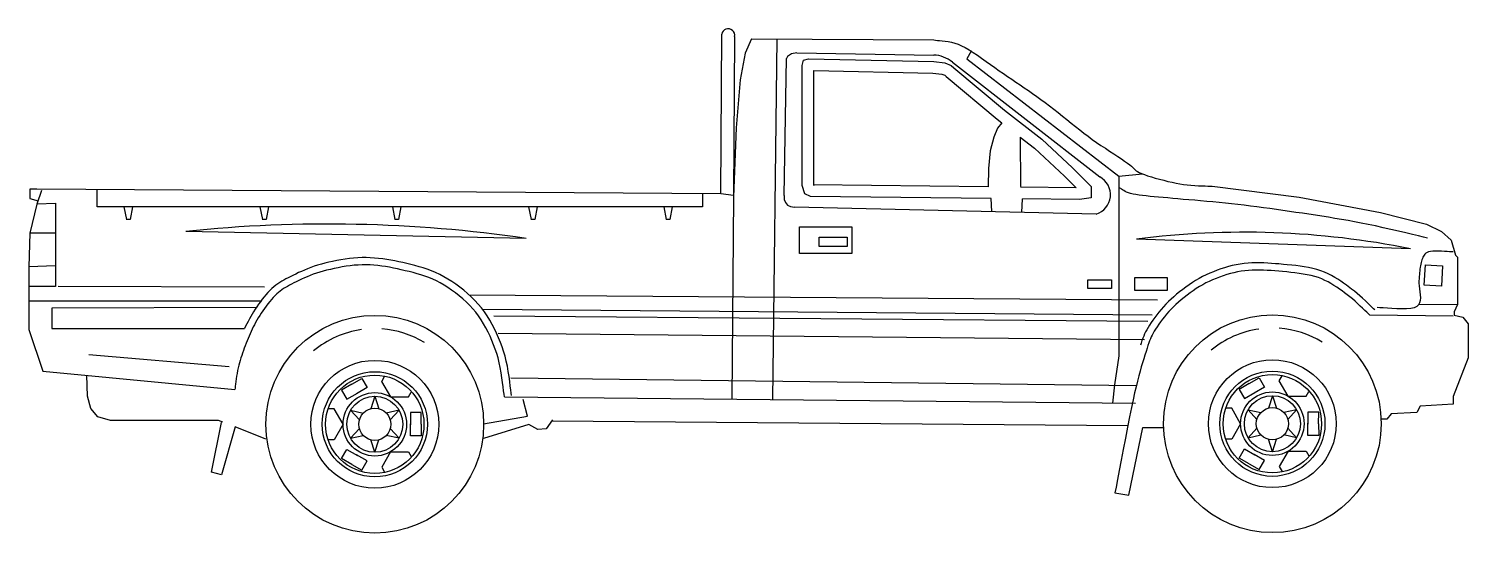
# Model space of a CAD drawing. Header units: millimetres. Extents: x -3266.86 to -3261.99, y 1846.48 to 1848.19.
import ezdxf

# ---------------------------------------------------------------- set-up
doc = ezdxf.new("R2010")
doc.units = ezdxf.units.MM
doc.header["$LTSCALE"] = 10
doc.layers.add('Veículos', color=2, linetype='Continuous')

msp = doc.modelspace()

# ---------------------------------------------------------------- linework, layer by layer
at = {"layer": 'Veículos'}
for p, q in [((-3264.5215, 1847.6275), (-3264.5182, 1848.1677)), ((-3264.4173, 1848.152), (-3263.801, 1848.1481)), ((-3264.3321, 1848.1515), (-3264.3462, 1846.9321)), ((-3264.3074, 1847.622), (-3264.2995, 1848.0853)), ((-3264.2642, 1848.1049), (-3263.801, 1848.097)), ((-3263.7382, 1848.0735), (-3263.2396, 1847.6848)), ((-3263.5085, 1847.8196), (-3263.5075, 1847.652)), ((-3263.3191, 1847.6475), (-3263.5075, 1847.6497)), ((-3264.5215, 1847.6275), (-3266.8359, 1847.6431)), ((-3263.6075, 1847.6118), (-3263.6059, 1847.5674)), ((-3263.5025, 1847.565), (-3263.5009, 1847.6105)), ((-3263.2514, 1847.5592), (-3264.2721, 1847.5828)), ((-3266.5206, 1847.5406), (-3266.5332, 1847.5406)), ((-3265.1807, 1847.4771), (-3266.3321, 1847.5007)), ((-3266.0603, 1847.5406), (-3266.073, 1847.5406)), ((-3265.612, 1847.5406), (-3265.6247, 1847.5406)), ((-3265.1513, 1847.5406), (-3265.1639, 1847.5406)), ((-3264.6939, 1847.5406), (-3264.7065, 1847.5406)), ((-3266.7732, 1847.4943), (-3266.8594, 1847.4943)), ((-3262.1882, 1847.442), (-3263.1155, 1847.4746)), ((-3266.7732, 1847.3847), (-3266.8633, 1847.3808)), ((-3266.0655, 1847.3119), (-3266.7638, 1847.3143)), ((-3266.0772, 1847.2647), (-3266.8633, 1847.2647)), ((-3263.0442, 1847.2681), (-3265.3729, 1847.2855)), ((-3263.0623, 1847.2174), (-3265.3271, 1847.2366)), ((-3263.0768, 1847.1957), (-3265.29, 1847.2138)), ((-3262.0433, 1847.2138), (-3262.3259, 1847.2174)), ((-3262.0288, 1847.2536), (-3262.1606, 1847.2518)), ((-3263.0876, 1847.1341), (-3265.2755, 1847.1558)), ((-3266.1858, 1847.0429), (-3266.66, 1847.0831)), ((-3263.1166, 1846.9783), (-3265.232, 1847.0037)), ((-3265.6924, 1846.9429), (-3265.706, 1846.9009)), ((-3265.6924, 1846.9429), (-3265.6789, 1846.9009)), ((-3265.2538, 1846.9415), (-3263.1179, 1846.9193)), ((-3262.6553, 1846.9449), (-3262.6688, 1846.9029)), ((-3262.6553, 1846.9449), (-3262.6417, 1846.9029)), ((-3265.7744, 1846.8955), (-3265.7448, 1846.8628)), ((-3265.7744, 1846.8955), (-3265.7313, 1846.8863)), ((-3265.6104, 1846.8955), (-3265.6536, 1846.8863)), ((-3265.6104, 1846.8955), (-3265.64, 1846.8628)), ((-3262.7373, 1846.8975), (-3262.7077, 1846.8648)), ((-3262.7373, 1846.8975), (-3262.6941, 1846.8883)), ((-3262.5732, 1846.8976), (-3262.6164, 1846.8883)), ((-3262.5732, 1846.8976), (-3262.6029, 1846.8648)), ((-3266.0607, 1846.7976), (-3266.1654, 1846.8391)), ((-3265.7744, 1846.8008), (-3265.7448, 1846.8336)), ((-3265.6104, 1846.8008), (-3265.64, 1846.8336)), ((-3265.0925, 1846.8604), (-3263.1454, 1846.8447)), ((-3262.7373, 1846.8028), (-3262.7077, 1846.8356)), ((-3262.5732, 1846.8028), (-3262.6029, 1846.8356)), ((-3265.7744, 1846.8008), (-3265.7313, 1846.8101)), ((-3265.6924, 1846.7535), (-3265.706, 1846.7955)), ((-3265.6924, 1846.7535), (-3265.6789, 1846.7955)), ((-3265.6104, 1846.8008), (-3265.6536, 1846.8101)), ((-3262.7373, 1846.8028), (-3262.6941, 1846.8121)), ((-3262.6553, 1846.7555), (-3262.6688, 1846.7975)), ((-3262.6553, 1846.7555), (-3262.6417, 1846.7975)), ((-3262.5732, 1846.8028), (-3262.6164, 1846.8121))]:
    msp.add_line(p, q, dxfattribs=at)
at = {"layer": 'Veículos', "flags": 128}
for points in [[(-3264.475, 1848.1598), (-3264.4789, 1847.622), (-3264.5215, 1847.6275)], [(-3264.4173, 1848.152), (-3264.4389, 1848.1037), (-3264.4558, 1848.0138), (-3264.4698, 1847.8508), (-3264.4782, 1847.6176), (-3264.4838, 1846.9335)], [(-3263.801, 1848.1481), (-3263.7956, 1848.1472), (-3263.7889, 1848.1466), (-3263.7811, 1848.146), (-3263.7723, 1848.1452), (-3263.7627, 1848.1441), (-3263.7523, 1848.1426), (-3263.7414, 1848.1404), (-3263.7301, 1848.1375), (-3263.7185, 1848.1335), (-3263.7067, 1848.1284), (-3263.6945, 1848.1221), (-3263.6815, 1848.1144), (-3263.6678, 1848.1058), (-3263.6536, 1848.0963), (-3263.639, 1848.0862), (-3263.6242, 1848.0758), (-3263.6093, 1848.0651), (-3263.5944, 1848.0545), (-3263.5798, 1848.0441), (-3263.5654, 1848.0342), (-3263.5513, 1848.0246), (-3263.5372, 1848.0151), (-3263.5231, 1848.0056), (-3263.5091, 1847.996), (-3263.495, 1847.9864), (-3263.4809, 1847.9767), (-3263.4668, 1847.9668), (-3263.4526, 1847.9568), (-3263.4384, 1847.9465), (-3263.4241, 1847.9361), (-3263.4097, 1847.9252), (-3263.3951, 1847.9139), (-3263.3804, 1847.9023), (-3263.3657, 1847.8905), (-3263.351, 1847.8787), (-3263.3363, 1847.8668), (-3263.3217, 1847.8551), (-3263.3072, 1847.8437), (-3263.2929, 1847.8327), (-3263.2788, 1847.8222), (-3263.2646, 1847.812), (-3263.25, 1847.8018), (-3263.2352, 1847.7917), (-3263.2204, 1847.7818), (-3263.206, 1847.7722), (-3263.192, 1847.763), (-3263.1787, 1847.7542), (-3263.1663, 1847.7461), (-3263.1551, 1847.7386), (-3263.1454, 1847.7319), (-3263.1375, 1847.7262), (-3263.1317, 1847.7213), (-3263.1275, 1847.7173), (-3263.1243, 1847.7138), (-3263.1215, 1847.7108), (-3263.1189, 1847.7081), (-3263.1157, 1847.7055), (-3263.1116, 1847.7028), (-3263.1059, 1847.6999), (-3263.0982, 1847.6966), (-3263.0885, 1847.6929), (-3263.0773, 1847.6891), (-3263.0648, 1847.6851), (-3263.0514, 1847.6812), (-3263.0374, 1847.6772), (-3263.0231, 1847.6734), (-3263.0087, 1847.6699), (-3262.9947, 1847.6666), (-3262.9812, 1847.6637), (-3262.9687, 1847.6613), (-3262.9564, 1847.6593), (-3262.9437, 1847.6578), (-3262.9308, 1847.6566), (-3262.918, 1847.6558), (-3262.9056, 1847.6551), (-3262.8939, 1847.6547), (-3262.883, 1847.6543), (-3262.8734, 1847.6541), (-3262.8652, 1847.6538), (-3262.8588, 1847.6534)], [(-3264.2642, 1848.1049), (-3264.2827, 1848.1016), (-3264.2959, 1848.0924), (-3264.2995, 1848.0853)], [(-3263.6071, 1847.6118), (-3264.2178, 1847.6191), (-3264.2376, 1847.6279), (-3264.2463, 1847.6564), (-3264.2463, 1848.0621), (-3264.2419, 1848.0797), (-3264.2244, 1848.084), (-3263.8012, 1848.0753), (-3263.7639, 1848.0709), (-3263.742, 1848.0621), (-3263.7332, 1848.0533)], [(-3263.6723, 1848.1086), (-3263.6749, 1848.1103), (-3263.6887, 1848.084), (-3263.1745, 1847.6878), (-3263.0942, 1847.6951)], [(-3263.6169, 1847.6511), (-3264.2093, 1847.6582), (-3264.2054, 1847.6565), (-3264.2072, 1847.6623), (-3264.2072, 1848.0445)], [(-3264.2072, 1848.0445), (-3263.8039, 1848.0362), (-3263.7736, 1848.0326), (-3263.7639, 1848.0287), (-3263.7595, 1848.0243)], [(-3263.7332, 1848.0533), (-3263.5621, 1847.9108), (-3263.4349, 1847.8121), (-3263.3319, 1847.7156), (-3263.2683, 1847.652), (-3263.2683, 1847.6147), (-3263.3077, 1847.6082), (-3263.5011, 1847.6105)], [(-3263.7595, 1848.0243), (-3263.5868, 1847.8804), (-3263.5706, 1847.8678)], [(-3263.5706, 1847.8678), (-3263.5855, 1847.8495), (-3263.5981, 1847.8197), (-3263.6106, 1847.7727), (-3263.6153, 1847.7132), (-3263.6169, 1847.6511)], [(-3263.5085, 1847.8196), (-3263.4604, 1847.7823), (-3263.3589, 1847.6873), (-3263.3191, 1847.6475)], [(-3263.1745, 1847.6878), (-3263.1746, 1847.0798), (-3263.1891, 1846.9819), (-3263.1962, 1846.9201)], [(-3262.1303, 1847.4782), (-3262.1436, 1847.4813), (-3262.1609, 1847.4853), (-3262.1812, 1847.4901), (-3262.2041, 1847.4955), (-3262.2287, 1847.5013), (-3262.2545, 1847.5072), (-3262.2807, 1847.5132), (-3262.3066, 1847.5189), (-3262.3315, 1847.5242), (-3262.3548, 1847.5289), (-3262.3771, 1847.5332), (-3262.3993, 1847.5372), (-3262.4215, 1847.5411), (-3262.4437, 1847.5448), (-3262.4658, 1847.5484), (-3262.4879, 1847.5519), (-3262.5099, 1847.5553), (-3262.5319, 1847.5586), (-3262.5539, 1847.5619), (-3262.5758, 1847.5651), (-3262.5978, 1847.5684), (-3262.6198, 1847.5716), (-3262.6418, 1847.5747), (-3262.6639, 1847.5778), (-3262.6858, 1847.5808), (-3262.7077, 1847.5837), (-3262.7294, 1847.5865), (-3262.7509, 1847.5891), (-3262.7722, 1847.5917), (-3262.7931, 1847.5941), (-3262.8141, 1847.5964), (-3262.8352, 1847.5985), (-3262.8563, 1847.6005), (-3262.8773, 1847.6023), (-3262.898, 1847.6041), (-3262.9182, 1847.6058), (-3262.938, 1847.6074), (-3262.957, 1847.609), (-3262.9752, 1847.6106), (-3262.9924, 1847.6122), (-3263.0088, 1847.6138), (-3263.0247, 1847.6152), (-3263.0401, 1847.6166), (-3263.0548, 1847.6179), (-3263.0689, 1847.6192), (-3263.0822, 1847.6206), (-3263.0946, 1847.622), (-3263.1062, 1847.6234), (-3263.1168, 1847.625), (-3263.1264, 1847.6267), (-3263.1348, 1847.6287), (-3263.1421, 1847.631), (-3263.1484, 1847.6334), (-3263.1537, 1847.6359), (-3263.1583, 1847.6385), (-3263.1622, 1847.641), (-3263.1656, 1847.6433), (-3263.1685, 1847.6454), (-3263.1711, 1847.6471), (-3263.1735, 1847.6485)], [(-3262.8588, 1847.6534), (-3262.5649, 1847.6159), (-3262.2896, 1847.5651), (-3262.1339, 1847.5253), (-3262.0832, 1847.4999), (-3262.0506, 1847.471), (-3262.0361, 1847.4202), (-3262.0288, 1847.413), (-3262.0288, 1847.2536), (-3262.0397, 1847.2283), (-3262.0397, 1847.2174), (-3262.0107, 1847.2102), (-3261.9926, 1847.1884), (-3261.9926, 1847.0725), (-3262.0433, 1846.9421), (-3262.0433, 1846.9167), (-3262.1556, 1846.9095), (-3262.1665, 1846.8878), (-3262.2534, 1846.8841), (-3262.2679, 1846.866), (-3262.286, 1846.866)], [(-3266.8202, 1847.6392), (-3266.8359, 1847.5922), (-3266.8594, 1847.4943), (-3266.8633, 1847.3808), (-3266.8633, 1847.3142), (-3266.8633, 1847.1693), (-3266.8163, 1847.0283), (-3266.1662, 1846.9657)], [(-3266.8355, 1847.5934), (-3266.7732, 1847.5961), (-3266.7732, 1847.3142), (-3266.8633, 1847.3142)], [(-3266.8359, 1847.6431), (-3266.8594, 1847.6431), (-3266.8594, 1847.6118), (-3266.832, 1847.604)], [(-3264.5833, 1847.6279), (-3264.5833, 1847.584), (-3266.6316, 1847.584), (-3266.6316, 1847.6417)], [(-3264.3074, 1847.622), (-3264.3069, 1847.6082), (-3264.3028, 1847.5986), (-3264.2959, 1847.5898), (-3264.2855, 1847.5851), (-3264.2721, 1847.5828)], [(-3266.5413, 1847.584), (-3266.5332, 1847.5406), (-3266.5333, 1847.5413)], [(-3266.5125, 1847.584), (-3266.5206, 1847.5406), (-3266.5205, 1847.5413)], [(-3266.0811, 1847.584), (-3266.073, 1847.5406), (-3266.0731, 1847.5413)], [(-3266.0522, 1847.584), (-3266.0603, 1847.5406), (-3266.0602, 1847.5413)], [(-3265.6328, 1847.584), (-3265.6247, 1847.5406), (-3265.6248, 1847.5413)], [(-3265.6039, 1847.584), (-3265.612, 1847.5406), (-3265.6119, 1847.5413)], [(-3265.172, 1847.584), (-3265.1639, 1847.5406), (-3265.164, 1847.5413)], [(-3265.1432, 1847.584), (-3265.1513, 1847.5406), (-3265.1511, 1847.5413)], [(-3264.7146, 1847.584), (-3264.7065, 1847.5406), (-3264.7066, 1847.5413)], [(-3264.6858, 1847.584), (-3264.6939, 1847.5406), (-3264.6938, 1847.5413)], [(-3264.0785, 1847.516), (-3264.0785, 1847.4257), (-3264.2552, 1847.4257), (-3264.2552, 1847.516), (-3264.0785, 1847.516)], [(-3264.0942, 1847.4807), (-3264.0942, 1847.4493), (-3264.1884, 1847.4493), (-3264.1884, 1847.4807), (-3264.0942, 1847.4807)], [(-3265.2296, 1846.9452), (-3265.2309, 1846.9536), (-3265.2324, 1846.9646), (-3265.2339, 1846.9769), (-3265.2359, 1846.9931), (-3265.2382, 1847.0096), (-3265.2407, 1847.0265), (-3265.2439, 1847.0445), (-3265.2474, 1847.062), (-3265.2516, 1847.0791), (-3265.2565, 1847.0954), (-3265.2618, 1847.1104), (-3265.2674, 1847.1254), (-3265.2736, 1847.1408), (-3265.2802, 1847.156), (-3265.2873, 1847.1711), (-3265.295, 1847.1862), (-3265.3031, 1847.2006), (-3265.3119, 1847.2151), (-3265.3214, 1847.229), (-3265.3315, 1847.2423), (-3265.3422, 1847.255), (-3265.3538, 1847.2674), (-3265.3659, 1847.2793), (-3265.3785, 1847.2906), (-3265.3915, 1847.3015), (-3265.4047, 1847.3117), (-3265.4183, 1847.3217), (-3265.4318, 1847.3308), (-3265.4454, 1847.3394), (-3265.4589, 1847.3474), (-3265.4727, 1847.3548), (-3265.4866, 1847.3614), (-3265.5006, 1847.3672), (-3265.5149, 1847.3724), (-3265.5289, 1847.377), (-3265.5429, 1847.3811), (-3265.5572, 1847.385), (-3265.57, 1847.3883), (-3265.5841, 1847.3916), (-3265.598, 1847.3949), (-3265.6111, 1847.3978), (-3265.6244, 1847.4006), (-3265.6383, 1847.4032), (-3265.6522, 1847.4056), (-3265.6658, 1847.4075), (-3265.6796, 1847.4092), (-3265.6936, 1847.4105), (-3265.7076, 1847.4114), (-3265.7214, 1847.4119), (-3265.7356, 1847.4119), (-3265.7499, 1847.4113), (-3265.7644, 1847.4103), (-3265.7786, 1847.4087), (-3265.7933, 1847.4067), (-3265.8075, 1847.4044), (-3265.8213, 1847.4019), (-3265.8354, 1847.399), (-3265.8485, 1847.3961), (-3265.8613, 1847.393), (-3265.8733, 1847.3899), (-3265.8858, 1847.3864), (-3265.8976, 1847.3826), (-3265.9089, 1847.3786), (-3265.92, 1847.3744), (-3265.9309, 1847.3699), (-3265.941, 1847.3655), (-3265.9506, 1847.3611), (-3265.9601, 1847.3565), (-3265.9681, 1847.3526), (-3265.9784, 1847.3474), (-3265.9854, 1847.3438), (-3265.9933, 1847.3397), (-3266.0001, 1847.336), (-3266.0073, 1847.3318), (-3266.014, 1847.3277), (-3266.0209, 1847.3231), (-3266.0273, 1847.3184), (-3266.0342, 1847.3129), (-3266.0405, 1847.3074), (-3266.0473, 1847.3009), (-3266.0539, 1847.2942), (-3266.0607, 1847.2866), (-3266.0671, 1847.2789), (-3266.0734, 1847.2709), (-3266.0797, 1847.2625), (-3266.0858, 1847.254), (-3266.0917, 1847.2456), (-3266.0972, 1847.2372), (-3266.1024, 1847.2291), (-3266.1076, 1847.2207), (-3266.1124, 1847.2127), (-3266.117, 1847.2047), (-3266.1214, 1847.1963), (-3266.1255, 1847.1883), (-3266.1295, 1847.18), (-3266.133, 1847.1723)], [(-3262.0433, 1847.4311), (-3262.0485, 1847.4313), (-3262.0556, 1847.4317), (-3262.064, 1847.4323), (-3262.0734, 1847.4329), (-3262.0834, 1847.4334), (-3262.0935, 1847.4337), (-3262.1033, 1847.4338), (-3262.1123, 1847.4334), (-3262.1203, 1847.4326), (-3262.1266, 1847.4311), (-3262.1316, 1847.4291), (-3262.1357, 1847.4266), (-3262.1391, 1847.4237), (-3262.1418, 1847.4205), (-3262.1441, 1847.4169), (-3262.1459, 1847.413), (-3262.1475, 1847.4088), (-3262.149, 1847.4043), (-3262.1504, 1847.3997), (-3262.152, 1847.3949), (-3262.1534, 1847.3899), (-3262.1546, 1847.3846), (-3262.1555, 1847.3791), (-3262.1562, 1847.3733), (-3262.1567, 1847.3673), (-3262.1572, 1847.361), (-3262.1576, 1847.3544), (-3262.1581, 1847.3477), (-3262.1586, 1847.3406), (-3262.1592, 1847.3333), (-3262.1594, 1847.3253), (-3262.1587, 1847.3162), (-3262.1574, 1847.3065), (-3262.156, 1847.2964), (-3262.1549, 1847.2862), (-3262.1545, 1847.2764), (-3262.155, 1847.2671), (-3262.1569, 1847.2588), (-3262.1606, 1847.2518), (-3262.1665, 1847.2464), (-3262.1754, 1847.2426), (-3262.1873, 1847.2403), (-3262.2016, 1847.2391), (-3262.2174, 1847.2388), (-3262.2339, 1847.2391), (-3262.2505, 1847.2399), (-3262.2662, 1847.241), (-3262.2802, 1847.2419), (-3262.292, 1847.2426), (-3262.3005, 1847.2428)], [(-3265.2538, 1846.9415), (-3265.2552, 1846.9502), (-3265.2566, 1846.9615), (-3265.2583, 1846.9749), (-3265.2602, 1846.9898), (-3265.2624, 1847.0059), (-3265.2649, 1847.0228), (-3265.2679, 1847.0398), (-3265.2713, 1847.0566), (-3265.2752, 1847.0728), (-3265.2798, 1847.0878), (-3265.2848, 1847.1022), (-3265.2903, 1847.1167), (-3265.2962, 1847.1313), (-3265.3025, 1847.1459), (-3265.3093, 1847.1603), (-3265.3165, 1847.1745), (-3265.3243, 1847.1884), (-3265.3325, 1847.2018), (-3265.3413, 1847.2147), (-3265.3506, 1847.227), (-3265.3605, 1847.2388), (-3265.3713, 1847.2502), (-3265.3826, 1847.2614), (-3265.3946, 1847.2721), (-3265.4069, 1847.2824), (-3265.4195, 1847.2923), (-3265.4324, 1847.3016), (-3265.4453, 1847.3104), (-3265.4581, 1847.3185), (-3265.4709, 1847.3261), (-3265.4836, 1847.3329), (-3265.4966, 1847.339), (-3265.5097, 1847.3444), (-3265.5229, 1847.3493), (-3265.5362, 1847.3536), (-3265.5496, 1847.3576), (-3265.563, 1847.3612), (-3265.5764, 1847.3646), (-3265.5897, 1847.3678), (-3265.603, 1847.3709), (-3265.6162, 1847.3739), (-3265.6294, 1847.3766), (-3265.6426, 1847.3791), (-3265.6559, 1847.3814), (-3265.6691, 1847.3833), (-3265.6823, 1847.3849), (-3265.6955, 1847.3861), (-3265.7087, 1847.387), (-3265.7219, 1847.3874), (-3265.7351, 1847.3874), (-3265.7485, 1847.3869), (-3265.7621, 1847.3859), (-3265.7758, 1847.3844), (-3265.7896, 1847.3825), (-3265.8033, 1847.3803), (-3265.8168, 1847.3778), (-3265.8301, 1847.3751), (-3265.8429, 1847.3722), (-3265.8554, 1847.3692), (-3265.8673, 1847.3662), (-3265.8787, 1847.3629), (-3265.8898, 1847.3594), (-3265.9005, 1847.3556), (-3265.911, 1847.3516), (-3265.9211, 1847.3475), (-3265.9308, 1847.3432), (-3265.9403, 1847.3389), (-3265.9493, 1847.3345), (-3265.958, 1847.3303), (-3265.9664, 1847.3261), (-3265.9742, 1847.3221), (-3265.9815, 1847.3183), (-3265.9883, 1847.3145), (-3265.9947, 1847.3108), (-3266.0009, 1847.307), (-3266.0068, 1847.3031), (-3266.0126, 1847.2988), (-3266.0183, 1847.2942), (-3266.0241, 1847.2892), (-3266.0301, 1847.2836), (-3266.0361, 1847.2774), (-3266.0421, 1847.2707), (-3266.0482, 1847.2635), (-3266.0541, 1847.2559), (-3266.06, 1847.2481), (-3266.0657, 1847.2401), (-3266.0713, 1847.232), (-3266.0767, 1847.2239), (-3266.0818, 1847.2159), (-3266.0867, 1847.2081), (-3266.0913, 1847.2004), (-3266.0956, 1847.1928), (-3266.0997, 1847.1851), (-3266.1036, 1847.1774), (-3266.1073, 1847.1696), (-3266.1109, 1847.1618), (-3266.1144, 1847.154), (-3266.1178, 1847.1462), (-3266.1211, 1847.1382), (-3266.1244, 1847.1302), (-3266.1277, 1847.1222), (-3266.1309, 1847.114), (-3266.1341, 1847.1058), (-3266.1371, 1847.0975), (-3266.1401, 1847.0892), (-3266.1429, 1847.0809), (-3266.1456, 1847.0725), (-3266.1482, 1847.0642), (-3266.1506, 1847.0559), (-3266.1527, 1847.0477), (-3266.1548, 1847.0391), (-3266.1566, 1847.0299), (-3266.1583, 1847.0204), (-3266.1599, 1847.0109), (-3266.1613, 1847.0015), (-3266.1625, 1846.9925), (-3266.1637, 1846.9842), (-3266.1646, 1846.9768), (-3266.1655, 1846.9705), (-3266.1662, 1846.9657)], [(-3262.3259, 1847.2174), (-3262.3303, 1847.2215), (-3262.3359, 1847.2269), (-3262.3424, 1847.2333), (-3262.3498, 1847.2405), (-3262.3578, 1847.2482), (-3262.3663, 1847.2562), (-3262.3751, 1847.2642), (-3262.3841, 1847.2721), (-3262.3931, 1847.2795), (-3262.4019, 1847.2862), (-3262.4107, 1847.2926), (-3262.4195, 1847.2991), (-3262.4285, 1847.3056), (-3262.4377, 1847.3119), (-3262.4472, 1847.3181), (-3262.457, 1847.3241), (-3262.467, 1847.3298), (-3262.4775, 1847.3351), (-3262.4884, 1847.3399), (-3262.4997, 1847.3442), (-3262.5117, 1847.3479), (-3262.5243, 1847.3512), (-3262.5375, 1847.354), (-3262.5511, 1847.3565), (-3262.5649, 1847.3587), (-3262.5789, 1847.3605), (-3262.5929, 1847.3621), (-3262.6068, 1847.3635), (-3262.6205, 1847.3648), (-3262.6338, 1847.3659), (-3262.6468, 1847.367), (-3262.6597, 1847.3679), (-3262.6726, 1847.3688), (-3262.6853, 1847.3694), (-3262.6981, 1847.3698), (-3262.7107, 1847.3698), (-3262.7233, 1847.3695), (-3262.7358, 1847.3688), (-3262.7482, 1847.3676), (-3262.7605, 1847.3659), (-3262.7729, 1847.3637), (-3262.7852, 1847.361), (-3262.7975, 1847.3579), (-3262.8097, 1847.3544), (-3262.8219, 1847.3505), (-3262.8339, 1847.3463), (-3262.8458, 1847.3417), (-3262.8574, 1847.3368), (-3262.8689, 1847.3316), (-3262.8801, 1847.3261), (-3262.8911, 1847.3202), (-3262.902, 1847.3138), (-3262.9129, 1847.3071), (-3262.9235, 1847.3), (-3262.934, 1847.2926), (-3262.9441, 1847.2849), (-3262.954, 1847.2772), (-3262.9636, 1847.2693), (-3262.9728, 1847.2615), (-3262.9815, 1847.2536), (-3262.9899, 1847.2457), (-3262.9979, 1847.2375), (-3263.0057, 1847.2292), (-3263.0131, 1847.2207), (-3263.0202, 1847.2122), (-3263.027, 1847.2036), (-3263.0334, 1847.1951), (-3263.0394, 1847.1867), (-3263.045, 1847.1784), (-3263.0503, 1847.1703), (-3263.055, 1847.1628), (-3263.059, 1847.156), (-3263.0624, 1847.1497), (-3263.0655, 1847.1435), (-3263.0682, 1847.1373), (-3263.0708, 1847.1306), (-3263.0735, 1847.1232), (-3263.0763, 1847.1149), (-3263.0794, 1847.1053), (-3263.0829, 1847.0942), (-3263.0867, 1847.0821), (-3263.0906, 1847.0696), (-3263.0946, 1847.0565), (-3263.0987, 1847.0426), (-3263.1028, 1847.0277), (-3263.1072, 1847.0116), (-3263.1117, 1846.9941), (-3263.1164, 1846.975), (-3263.1213, 1846.9541), (-3263.1264, 1846.9312), (-3263.1321, 1846.9045), (-3263.1385, 1846.8729), (-3263.1455, 1846.838), (-3263.1527, 1846.801), (-3263.1599, 1846.7635), (-3263.1669, 1846.7268), (-3263.1735, 1846.6923), (-3263.1793, 1846.6614), (-3263.1842, 1846.6355), (-3263.188, 1846.6161)], [(-3262.3091, 1847.2352), (-3262.3128, 1847.2387), (-3262.3198, 1847.2455), (-3262.3269, 1847.2524), (-3262.3323, 1847.2577), (-3262.3405, 1847.2655), (-3262.3501, 1847.2745), (-3262.3589, 1847.2825), (-3262.3683, 1847.2907), (-3262.3779, 1847.2987), (-3262.387, 1847.3056), (-3262.3988, 1847.3143), (-3262.4048, 1847.3187), (-3262.4145, 1847.3256), (-3262.4241, 1847.3323), (-3262.434, 1847.3388), (-3262.4445, 1847.3452), (-3262.4556, 1847.3514), (-3262.467, 1847.3572), (-3262.4791, 1847.3625), (-3262.4918, 1847.3673), (-3262.505, 1847.3715), (-3262.5186, 1847.375), (-3262.5327, 1847.3781), (-3262.5473, 1847.3807), (-3262.5612, 1847.3829), (-3262.5761, 1847.3848), (-3262.5899, 1847.3864), (-3262.6051, 1847.388), (-3262.6177, 1847.3891), (-3262.6335, 1847.3905), (-3262.6443, 1847.3913), (-3262.6581, 1847.3924), (-3262.6711, 1847.3932), (-3262.6844, 1847.3939), (-3262.6976, 1847.3942), (-3262.7108, 1847.3943), (-3262.7244, 1847.394), (-3262.7376, 1847.3932), (-3262.7509, 1847.392), (-3262.7644, 1847.3901), (-3262.7777, 1847.3877), (-3262.791, 1847.3848), (-3262.8037, 1847.3816), (-3262.8168, 1847.3778), (-3262.8297, 1847.3737), (-3262.8425, 1847.3692), (-3262.855, 1847.3643), (-3262.8671, 1847.3593), (-3262.8794, 1847.3537), (-3262.8912, 1847.3479), (-3262.903, 1847.3416), (-3262.9149, 1847.3347), (-3262.926, 1847.3277), (-3262.9373, 1847.3202), (-3262.9486, 1847.3121), (-3262.9588, 1847.3045), (-3262.9694, 1847.2962), (-3262.9792, 1847.2882), (-3262.989, 1847.2798), (-3262.9981, 1847.2716), (-3263.0069, 1847.2632), (-3263.0156, 1847.2544), (-3263.0239, 1847.2456), (-3263.0316, 1847.2368), (-3263.0393, 1847.2275), (-3263.0463, 1847.2186), (-3263.0531, 1847.2096), (-3263.0595, 1847.2007), (-3263.0653, 1847.1921), (-3263.071, 1847.1833), (-3263.0761, 1847.1753), (-3263.0802, 1847.1682), (-3263.0842, 1847.1609), (-3263.0877, 1847.1538), (-3263.0908, 1847.1467), (-3263.0938, 1847.1391), (-3263.0966, 1847.1313), (-3263.0995, 1847.1228), (-3263.1016, 1847.1162)], [(-3262.0796, 1847.384), (-3262.0832, 1847.3152), (-3262.1411, 1847.3188), (-3262.1375, 1847.3876), (-3262.0796, 1847.384)], [(-3263.1999, 1847.3369), (-3263.1999, 1847.308), (-3263.2796, 1847.308), (-3263.2796, 1847.3369), (-3263.1999, 1847.3369)], [(-3263.0116, 1847.3442), (-3263.0116, 1847.3007), (-3263.1202, 1847.3007), (-3263.1202, 1847.3442), (-3263.0116, 1847.3442)], [(-3266.0938, 1847.2435), (-3266.7851, 1847.2411), (-3266.7851, 1847.1727), (-3266.133, 1847.1723)], [(-3266.2065, 1846.8555), (-3266.2212, 1846.8613), (-3266.5869, 1846.8613), (-3266.6293, 1846.8731), (-3266.6529, 1846.9014), (-3266.6647, 1846.9438), (-3266.6667, 1847.0139)], [(-3262.6016, 1846.9431), (-3262.6318, 1846.9954), (-3262.6224, 1847.0117)], [(-3265.7707, 1846.9838), (-3265.8048, 1846.9641), (-3265.7868, 1846.9328), (-3265.7514, 1846.9533)], [(-3265.7707, 1846.9838), (-3265.7366, 1847.0035), (-3265.7186, 1846.9722), (-3265.7539, 1846.9518)], [(-3265.6387, 1846.9411), (-3265.6689, 1846.9933), (-3265.6595, 1847.0097)], [(-3262.7336, 1846.9858), (-3262.7677, 1846.9661), (-3262.7496, 1846.9349), (-3262.7143, 1846.9553)], [(-3262.7336, 1846.9858), (-3262.6995, 1847.0055), (-3262.6814, 1846.9742), (-3262.7168, 1846.9538)], [(-3265.6388, 1846.9411), (-3265.5784, 1846.9411), (-3265.569, 1846.9574)], [(-3265.3246, 1846.8495), (-3265.176, 1846.8754), (-3265.1901, 1846.932)], [(-3262.6016, 1846.9431), (-3262.5413, 1846.9431), (-3262.5319, 1846.9594)], [(-3265.7997, 1846.8482), (-3265.8299, 1846.9004), (-3265.8487, 1846.9004)], [(-3265.5358, 1846.8482), (-3265.5358, 1846.8876), (-3265.5719, 1846.8876), (-3265.5719, 1846.8467)], [(-3262.7626, 1846.8502), (-3262.7927, 1846.9024), (-3262.8116, 1846.9024)], [(-3262.4987, 1846.8502), (-3262.4986, 1846.8896), (-3262.5348, 1846.8896), (-3262.5348, 1846.8487)], [(-3266.1654, 1846.8391), (-3266.2117, 1846.6772), (-3266.2448, 1846.6867), (-3266.2117, 1846.8542)], [(-3265.7997, 1846.8482), (-3265.8299, 1846.796), (-3265.8487, 1846.7959)], [(-3265.5358, 1846.8482), (-3265.5358, 1846.8088), (-3265.5719, 1846.8088), (-3265.5719, 1846.8496)], [(-3265.091, 1846.8636), (-3265.1123, 1846.833), (-3265.1406, 1846.8306), (-3265.1712, 1846.8471), (-3265.3246, 1846.7999)], [(-3263.188, 1846.6161), (-3263.1409, 1846.6089), (-3263.0938, 1846.8371), (-3263.025, 1846.8371)], [(-3262.7626, 1846.8502), (-3262.7927, 1846.798), (-3262.8116, 1846.798)], [(-3262.4987, 1846.8502), (-3262.4986, 1846.8108), (-3262.5348, 1846.8108), (-3262.5348, 1846.8516)], [(-3265.7707, 1846.7125), (-3265.8048, 1846.7322), (-3265.7868, 1846.7635), (-3265.7514, 1846.7431)], [(-3265.7707, 1846.7125), (-3265.7366, 1846.6928), (-3265.7186, 1846.7241), (-3265.7539, 1846.7446)], [(-3265.6388, 1846.7552), (-3265.6689, 1846.703), (-3265.6595, 1846.6867)], [(-3265.6388, 1846.7552), (-3265.5785, 1846.7552), (-3265.569, 1846.7389)], [(-3262.7336, 1846.7146), (-3262.7677, 1846.7342), (-3262.7496, 1846.7655), (-3262.7143, 1846.7451)], [(-3262.7336, 1846.7146), (-3262.6995, 1846.6949), (-3262.6814, 1846.7262), (-3262.7168, 1846.7466)], [(-3262.6016, 1846.7573), (-3262.6318, 1846.705), (-3262.6224, 1846.6887)], [(-3262.6016, 1846.7572), (-3262.5413, 1846.7573), (-3262.5319, 1846.741)]]:
    msp.add_lwpolyline(points, dxfattribs=at)
at = {"layer": 'Veículos'}
for centre, radius in [((-3265.6924, 1846.8482), 0.3683), ((-3262.6553, 1846.8502), 0.3683), ((-3265.6924, 1846.8482), 0.2163), ((-3262.6553, 1846.8502), 0.2163), ((-3265.6924, 1846.8482), 0.178), ((-3265.6924, 1846.8482), 0.1664), ((-3262.6553, 1846.8502), 0.178), ((-3262.6553, 1846.8502), 0.1664), ((-3265.6924, 1846.8482), 0.1073), ((-3265.6924, 1846.8482), 0.0947), ((-3262.6553, 1846.8502), 0.1073), ((-3262.6553, 1846.8502), 0.0947), ((-3265.6924, 1846.8482), 0.0544), ((-3262.6553, 1846.8502), 0.0544)]:
    msp.add_circle(centre, radius, dxfattribs=at)
for centre, radius, start, end in [((-3264.4966, 1848.1638), 0.0221, 349.184, 170.7361), ((-3263.8059, 1847.9884), 0.1088, 51.4829, 87.4054), ((-3263.2711, 1847.6244), 0.0681, 286.8231, 62.4668), ((-3265.8513, 1842.8558), 4.6696, 81.7428, 95.9092), ((-3262.7512, 1844.6334), 2.8644, 78.6656, 97.3076), ((-3265.6924, 1846.8482), 0.3235, 98.0647, 129.818), ((-3265.6924, 1846.8482), 0.3235, 58.6639, 85.8282), ((-3262.6553, 1846.8502), 0.3235, 98.0647, 129.818), ((-3262.6553, 1846.8502), 0.3235, 58.664, 85.8282)]:
    msp.add_arc(centre, radius, start, end, dxfattribs=at)

doc.saveas('drawing.dxf')
